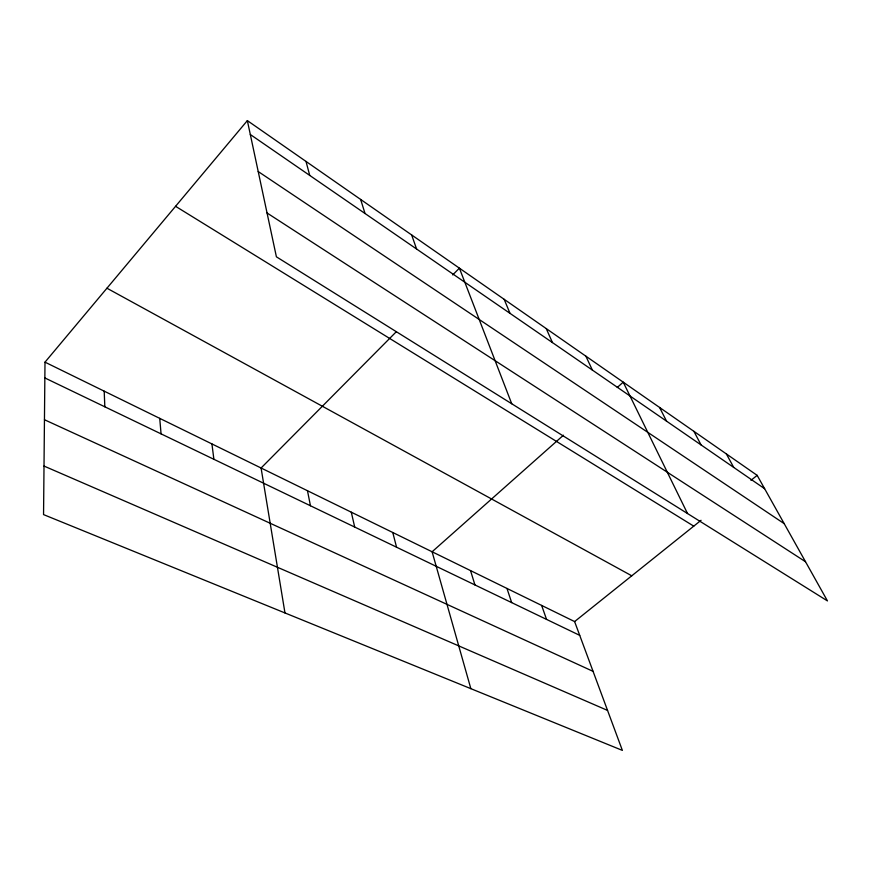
<?xml version="1.0" encoding="UTF-8"?>
<svg xmlns="http://www.w3.org/2000/svg" width="871" height="871" viewBox="0 0 871 871"><rect width="100%" height="100%" fill="white"/><g stroke="black" fill="none" stroke-linecap="round" stroke-linejoin="round"><path stroke-width="1.31" d="M44.998 362.162L43.55 514.598L622.373 750.388L574.61 621.578L44.998 362.162L247.353 120.612L757.16 475.359L827.45 600.914L276.401 256.814L247.353 120.612M396.316 331.72L261.082 468.01L284.969 612.944M452.691 274.92L459.387 268.159L511.734 403.763M563.45 435.217L432.103 551.779L470.852 688.667M617.256 387.464L623.233 382.162L687.513 513.531M574.61 621.578L701.057 520.303M750.944 480.346L757.16 475.359M44.007 466.061L607.544 710.409M44.454 419.724L593.064 671.356M44.857 377.938L579.716 635.362M106.948 288.214L631.769 575.796M175.572 206.307L693.762 526.149M267.049 212.981L805.523 561.751M258.219 171.543L784.205 523.656M250.315 134.504L764.629 488.707M726.381 453.943L733.72 467.422M693.904 431.341L701.079 444.939M659.565 407.454L666.555 421.161M585.867 356.163L592.367 370.066M546.248 328.596L552.443 342.575M504.167 299.319L510.014 313.353M411.645 234.941L416.599 249.019M541.642 605.432L546.542 619.39M506.987 588.458L511.658 602.601M360.638 199.437L365.025 213.504M470.525 570.592L474.935 584.931M306.004 161.418L309.738 175.43M392.777 532.519L396.555 547.206M351.296 512.192L354.704 527.064M307.474 490.721L310.457 505.768M211.925 443.927L213.885 459.289M159.72 418.352L161.07 433.867M104.193 391.155L104.836 406.811"/></g></svg>
